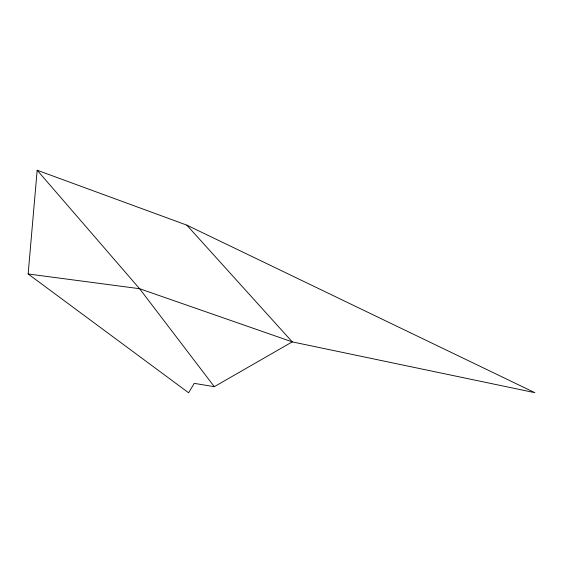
<?xml version="1.0" encoding="UTF-8"?>
<svg xmlns="http://www.w3.org/2000/svg" width="563" height="563" viewBox="0 0 563 563"><rect width="100%" height="100%" fill="white"/><g stroke="black" fill="none" stroke-linecap="round" stroke-linejoin="round"><path stroke-width="0.84" d="M28.15 273.977L37.165 170.223L186.796 225.123L534.85 392.678L292.26 341.882L139.582 288.706L28.15 273.977L188.612 392.777L194.256 383.368L214.32 386.675L292.26 341.882L186.796 225.123M37.165 170.223L139.582 288.706L214.32 386.675"/></g></svg>
